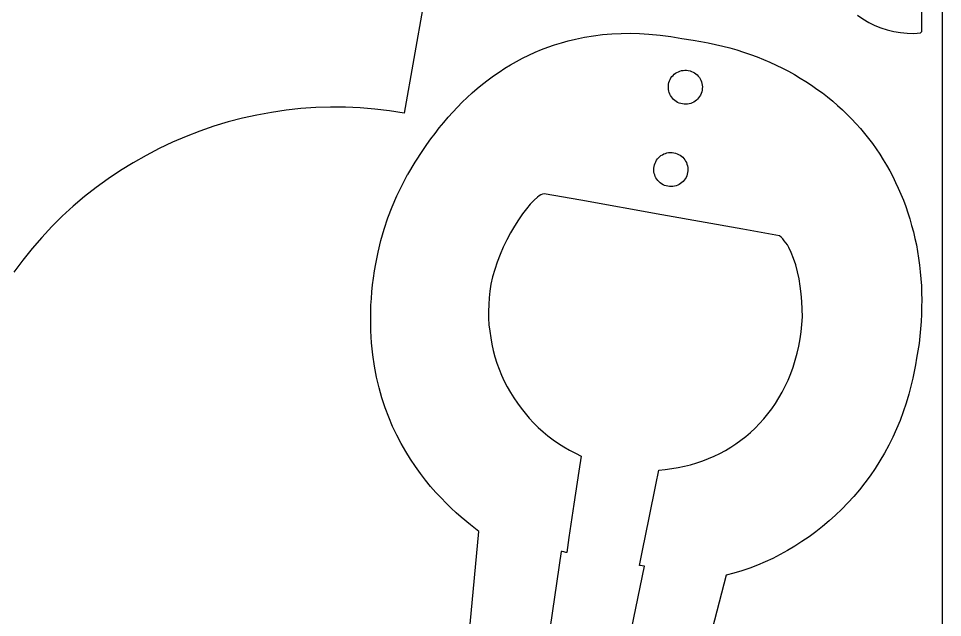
# Model space of a CAD drawing. Extents: x 0 to 1250, y 0 to 2500.
# Drawn here: x 1183.5 to 1250, y 459.9 to 503 of the extents above; entities that cross this region are included whole.
import ezdxf

# ---------------------------------------------------------------- set-up
doc = ezdxf.new("R2010")
doc.units = 0
doc.layers.get('0').update_dxf_attribs({"linetype": 'CONTINUOUS', "lineweight": 25})

msp = doc.modelspace()

# ---------------------------------------------------------------- linework, layer by layer
for points in [[(0, 0), (1250, 0), (1250, 2500), (0, 2500)], [(1231.71, 499.258), (1231.84, 499.23), (1231.95, 499.191), (1232.06, 499.141), (1232.17, 499.08), (1232.26, 499.011), (1232.35, 498.933), (1232.43, 498.847), (1232.51, 498.754), (1232.57, 498.655), (1232.62, 498.55), (1232.66, 498.44), (1232.7, 498.325), (1232.72, 498.207), (1232.73, 498.086), (1232.72, 497.963), (1232.71, 497.839), (1232.68, 497.717), (1232.64, 497.6), (1232.59, 497.49), (1232.53, 497.386), (1232.46, 497.289), (1232.38, 497.201), (1232.3, 497.12), (1232.2, 497.048), (1232.11, 496.985), (1232, 496.932), (1231.89, 496.889), (1231.78, 496.857), (1231.66, 496.836), (1231.54, 496.827), (1231.41, 496.83), (1231.29, 496.845), (1231.17, 496.873), (1231.05, 496.913), (1230.94, 496.963), (1230.84, 497.023), (1230.74, 497.092), (1230.65, 497.17), (1230.57, 497.256), (1230.5, 497.349), (1230.44, 497.448), (1230.38, 497.553), (1230.34, 497.664), (1230.31, 497.778), (1230.29, 497.896), (1230.28, 498.017), (1230.28, 498.14), (1230.3, 498.264), (1230.32, 498.387), (1230.36, 498.503), (1230.41, 498.614), (1230.47, 498.717), (1230.54, 498.814), (1230.62, 498.903), (1230.71, 498.983), (1230.8, 499.055), (1230.9, 499.118), (1231, 499.171), (1231.11, 499.214), (1231.23, 499.246), (1231.35, 499.267), (1231.47, 499.276), (1231.59, 499.273)], [(1230.67, 493.335), (1230.79, 493.307), (1230.91, 493.267), (1231.02, 493.217), (1231.12, 493.157), (1231.22, 493.088), (1231.31, 493.01), (1231.39, 492.924), (1231.46, 492.831), (1231.52, 492.731), (1231.58, 492.626), (1231.62, 492.516), (1231.65, 492.402), (1231.67, 492.284), (1231.68, 492.163), (1231.68, 492.04), (1231.66, 491.916), (1231.64, 491.793), (1231.6, 491.677), (1231.55, 491.566), (1231.49, 491.463), (1231.42, 491.366), (1231.34, 491.277), (1231.25, 491.197), (1231.16, 491.125), (1231.06, 491.062), (1230.96, 491.009), (1230.85, 490.966), (1230.73, 490.934), (1230.61, 490.913), (1230.49, 490.903), (1230.37, 490.906), (1230.24, 490.922), (1230.12, 490.95), (1230.01, 490.989), (1229.9, 491.039), (1229.79, 491.099), (1229.7, 491.169), (1229.61, 491.247), (1229.53, 491.333), (1229.45, 491.425), (1229.39, 491.525), (1229.34, 491.63), (1229.3, 491.74), (1229.26, 491.855), (1229.24, 491.973), (1229.23, 492.093), (1229.24, 492.216), (1229.25, 492.341), (1229.28, 492.463), (1229.32, 492.58), (1229.37, 492.69), (1229.43, 492.794), (1229.5, 492.89), (1229.58, 492.979), (1229.66, 493.06), (1229.75, 493.132), (1229.85, 493.194), (1229.96, 493.248), (1230.07, 493.29), (1230.18, 493.323), (1230.3, 493.344), (1230.42, 493.353), (1230.55, 493.35)]]:
    msp.add_lwpolyline(points, close=True)
for points in [[(1243.88, 503.246), (1244.28, 502.968), (1244.69, 502.72), (1245.12, 502.503), (1245.57, 502.32), (1246.03, 502.171), (1246.5, 502.057), (1246.97, 501.979), (1247.45, 501.936), (1247.94, 501.93), (1248.42, 501.961), (1248.51, 502.06), (1248.51, 525.881)], [(1212.68, 504.064), (1211.29, 496.185), (1210.23, 496.351), (1209.18, 496.477), (1208.11, 496.563), (1207.05, 496.609), (1205.98, 496.616), (1204.92, 496.583), (1203.85, 496.51), (1202.79, 496.397), (1201.74, 496.245), (1200.69, 496.053), (1199.65, 495.822), (1198.62, 495.553), (1197.6, 495.245), (1196.59, 494.899), (1195.6, 494.516), (1194.62, 494.096), (1193.65, 493.64), (1192.71, 493.148), (1191.78, 492.62), (1190.88, 492.059), (1189.99, 491.464), (1189.13, 490.837), (1188.29, 490.177), (1187.48, 489.487), (1186.69, 488.767), (1185.94, 488.018), (1185.21, 487.241), (1184.51, 486.438), (1183.84, 485.609), (1183.2, 484.755)], [(1215.71, 456.082), (1216.64, 466.09), (1216.04, 466.556), (1215.37, 467.111), (1215.02, 467.422), (1214.66, 467.756), (1214.3, 468.113), (1213.93, 468.493), (1213.56, 468.898), (1213.18, 469.326), (1212.81, 469.778), (1212.45, 470.255), (1212.09, 470.757), (1211.74, 471.283), (1211.39, 471.835), (1211.07, 472.413), (1210.75, 473.016), (1210.45, 473.645), (1210.18, 474.301), (1209.92, 474.983), (1209.68, 475.692), (1209.48, 476.429), (1209.29, 477.193), (1209.14, 477.984), (1209.02, 478.803), (1208.93, 479.651), (1208.88, 480.527), (1208.87, 481.431), (1208.88, 481.895), (1208.89, 482.365), (1208.92, 482.843), (1208.96, 483.328), (1209.01, 483.821), (1209.08, 484.321), (1209.15, 484.828), (1209.23, 485.343), (1209.4, 486.18), (1209.6, 487.012), (1209.84, 487.836), (1210.11, 488.65), (1210.42, 489.452), (1210.76, 490.239), (1211.13, 491.009), (1211.53, 491.76), (1211.54, 491.763), (1211.54, 491.77), (1211.54, 491.776), (1211.54, 491.779), (1212.07, 492.655), (1212.62, 493.507), (1212.9, 493.923), (1213.2, 494.331), (1213.5, 494.733), (1213.8, 495.126), (1214.12, 495.512), (1214.44, 495.889), (1214.77, 496.258), (1215.11, 496.618), (1215.46, 496.969), (1215.81, 497.31), (1216.17, 497.642), (1216.54, 497.964), (1216.92, 498.275), (1217.31, 498.576), (1217.7, 498.866), (1218.1, 499.145), (1218.51, 499.413), (1218.93, 499.668), (1219.36, 499.912), (1219.79, 500.143), (1220.24, 500.362), (1220.69, 500.568), (1221.15, 500.761), (1221.62, 500.94), (1222.1, 501.105), (1222.59, 501.257), (1223.08, 501.394), (1223.59, 501.516), (1224.24, 501.649), (1224.9, 501.756), (1225.55, 501.836), (1226.21, 501.892), (1226.88, 501.923), (1227.54, 501.931), (1228.2, 501.915), (1228.87, 501.877), (1229.68, 501.798), (1230.47, 501.691), (1231.26, 501.567), (1232.07, 501.439), (1232.61, 501.349), (1233.14, 501.248), (1233.67, 501.135), (1234.19, 501.012), (1234.7, 500.877), (1235.2, 500.732), (1235.69, 500.575), (1236.18, 500.409), (1236.66, 500.232), (1237.13, 500.045), (1237.59, 499.847), (1238.04, 499.64), (1238.49, 499.423), (1238.92, 499.196), (1239.35, 498.96), (1239.77, 498.714), (1240.18, 498.459), (1240.58, 498.195), (1240.97, 497.922), (1241.36, 497.64), (1241.73, 497.349), (1242.1, 497.05), (1242.45, 496.742), (1242.8, 496.426), (1243.14, 496.101), (1243.46, 495.769), (1243.78, 495.429), (1244.09, 495.081), (1244.39, 494.725), (1244.68, 494.362), (1244.96, 493.992), (1245.22, 493.614), (1245.48, 493.229), (1245.73, 492.838), (1245.97, 492.439), (1246.2, 492.034), (1246.42, 491.623), (1246.63, 491.205), (1246.82, 490.78), (1247.01, 490.35), (1247.19, 489.914), (1247.35, 489.472), (1247.51, 489.024), (1247.65, 488.57), (1247.78, 488.112), (1247.91, 487.648), (1248.02, 487.178), (1248.12, 486.704), (1248.21, 486.225), (1248.28, 485.741), (1248.35, 485.253), (1248.4, 484.76), (1248.45, 484.263), (1248.48, 483.761), (1248.5, 483.256), (1248.51, 482.747), (1248.5, 482.234), (1248.49, 481.717), (1248.46, 481.197), (1248.42, 480.673), (1248.37, 480.147), (1248.31, 479.617), (1248.23, 479.084), (1248.14, 478.548), (1248.05, 478.066), (1247.96, 477.586), (1247.86, 477.106), (1247.75, 476.629), (1247.58, 475.973), (1247.39, 475.328), (1247.18, 474.695), (1246.95, 474.075), (1246.7, 473.467), (1246.42, 472.872), (1246.13, 472.289), (1245.82, 471.721), (1245.5, 471.166), (1245.15, 470.625), (1244.79, 470.099), (1244.41, 469.587), (1244.02, 469.09), (1243.61, 468.609), (1243.19, 468.143), (1242.76, 467.694), (1242.31, 467.261), (1241.85, 466.844), (1241.37, 466.444), (1240.89, 466.062), (1240.4, 465.697), (1239.89, 465.351), (1239.38, 465.022), (1238.86, 464.712), (1238.33, 464.421), (1237.79, 464.149), (1237.24, 463.897), (1236.69, 463.665), (1236.13, 463.453), (1235.57, 463.261), (1235, 463.09), (1234.43, 462.94), (1231.91, 453.215)], [(1226.56, 453.824), (1228.57, 463.576), (1228.52, 463.586), (1228.39, 463.609), (1228.26, 463.631), (1228.2, 463.641), (1228.42, 464.713), (1228.89, 467.072), (1229.37, 469.432), (1229.59, 470.504), (1230.06, 470.546), (1230.53, 470.606), (1230.98, 470.684), (1231.44, 470.778), (1231.88, 470.89), (1232.32, 471.018), (1232.75, 471.163), (1233.17, 471.326), (1233.58, 471.504), (1233.99, 471.7), (1234.38, 471.911), (1234.77, 472.14), (1235.14, 472.384), (1235.5, 472.644), (1235.86, 472.921), (1236.2, 473.213), (1236.53, 473.521), (1236.84, 473.845), (1237.15, 474.184), (1237.44, 474.539), (1237.72, 474.909), (1237.98, 475.294), (1238.23, 475.694), (1238.46, 476.109), (1238.69, 476.539), (1238.89, 476.984), (1239.08, 477.444), (1239.25, 477.918), (1239.41, 478.406), (1239.55, 478.909), (1239.67, 479.426), (1239.77, 479.957), (1239.84, 480.458), (1239.89, 480.982), (1239.92, 481.521), (1239.91, 482.071), (1239.89, 482.626), (1239.84, 483.179), (1239.77, 483.726), (1239.68, 484.259), (1239.57, 484.774), (1239.44, 485.264), (1239.29, 485.724), (1239.12, 486.148), (1238.94, 486.529), (1238.84, 486.703), (1238.73, 486.863), (1238.62, 487.01), (1238.51, 487.143), (1238.4, 487.261), (1238.28, 487.364), (1235.63, 487.836), (1229.81, 488.877), (1223.99, 489.917), (1221.34, 490.389), (1221.23, 490.354), (1221.12, 490.301), (1221, 490.23), (1220.88, 490.143), (1220.62, 489.921), (1220.35, 489.641), (1220.07, 489.309), (1219.78, 488.93), (1219.49, 488.511), (1219.21, 488.057), (1218.93, 487.574), (1218.66, 487.068), (1218.41, 486.546), (1218.18, 486.012), (1217.97, 485.472), (1217.79, 484.933), (1217.64, 484.401), (1217.52, 483.881), (1217.45, 483.388), (1217.39, 482.897), (1217.36, 482.409), (1217.34, 481.923), (1217.35, 481.441), (1217.38, 480.963), (1217.43, 480.489), (1217.5, 480.019), (1217.58, 479.555), (1217.69, 479.097), (1217.81, 478.646), (1217.95, 478.201), (1218.11, 477.763), (1218.29, 477.333), (1218.48, 476.912), (1218.69, 476.499), (1218.92, 476.096), (1219.16, 475.702), (1219.42, 475.319), (1219.69, 474.947), (1219.98, 474.586), (1220.28, 474.237), (1220.59, 473.9), (1220.92, 473.576), (1221.27, 473.265), (1221.62, 472.968), (1221.99, 472.686), (1222.37, 472.418), (1222.77, 472.166), (1223.17, 471.93), (1223.59, 471.709), (1224.02, 471.506), (1223.85, 470.423), (1223.49, 468.039), (1223.13, 465.655), (1222.97, 464.571), (1222.9, 464.582), (1222.77, 464.607), (1222.64, 464.631), (1222.57, 464.642), (1221.13, 454.787)]]:
    msp.add_lwpolyline(points)

doc.saveas('drawing.dxf')
